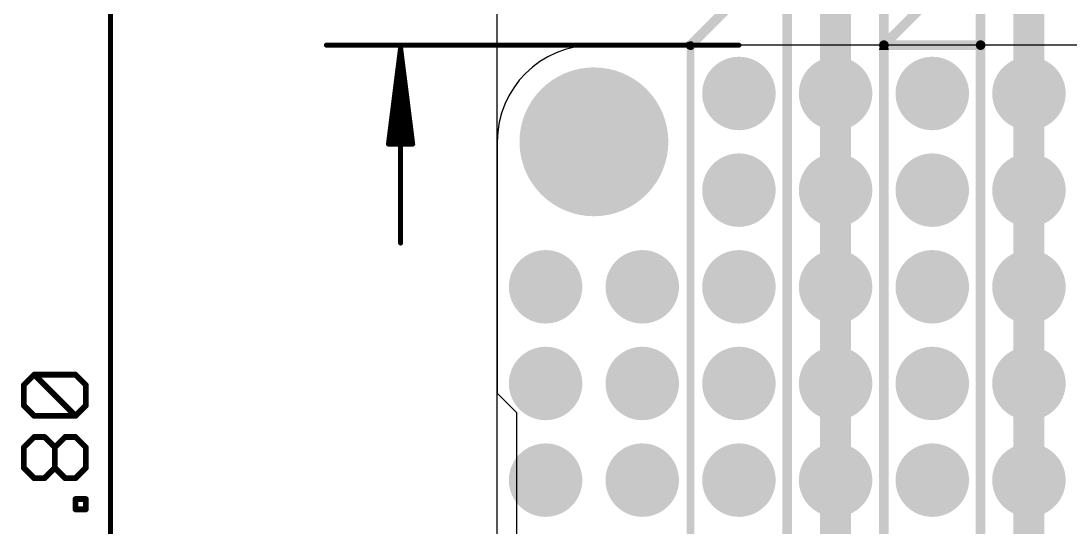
# Model space of a CAD drawing. Extents: x -12.5 to 56.6, y -12.2 to 71.2.
# Drawn here: x -12.51 to 15.05, y 34.33 to 47.62 of the extents above; entities that cross this region are included whole.
import ezdxf

# ---------------------------------------------------------------- set-up
doc = ezdxf.new("R2010")
doc.units = 0
for name, color, linetype in [('16', 132, 'CONTINUOUS'), ('17', 110, 'CONTINUOUS'), ('18', 110, 'CONTINUOUS'), ('20', 53, 'CONTINUOUS'), ('21', 40, 'CONTINUOUS'), ('30', 253, 'CONTINUOUS'), ('47', 253, 'CONTINUOUS')]:
    doc.layers.add(name, color=color, linetype=linetype)

# ---------------------------------------------------------------- blocks, each defined once
blk = doc.blocks.new('ROUNDP')
at = {"const_width": 0.5}
blk.add_lwpolyline([(0, -0.25, 1), (0, 0.25, 1), (0, -0.25)], format="xyb", dxfattribs=at)
blk = doc.blocks.new('ROUNDV')
at = {"const_width": 0.5}
blk.add_lwpolyline([(0, -0.25, 1), (0, 0.25, 1), (0, -0.25)], format="xyb", dxfattribs=at)

msp = doc.modelspace()

# ---------------------------------------------------------------- linework, layer by layer
at = {"layer": '16'}
for points, const_width in [([(8.89, 45.72), (8.89, 49.53)], 0.8128), ([(13.97, 49.53), (13.97, 45.72)], 0.8128), ([(5.08, 46.99), (6.35, 48.26)], 0.254), ([(10.16, 46.99), (11.43, 48.26)], 0.254), ([(5.08, 29.21), (5.08, 46.99)], 0.2032), ([(10.16, 29.21), (10.16, 46.99)], 0.2032), ([(8.89, 43.18), (8.89, 45.72)], 0.8128), ([(13.97, 43.18), (13.97, 45.72)], 0.8128), ([(8.89, 40.64), (8.89, 43.18)], 0.8128), ([(13.97, 40.64), (13.97, 43.18)], 0.8128), ([(8.89, 38.1), (8.89, 40.64)], 0.8128), ([(13.97, 38.1), (13.97, 40.64)], 0.8128), ([(8.89, 35.56), (8.89, 38.1)], 0.8128), ([(13.97, 35.56), (13.97, 38.1)], 0.8128), ([(8.89, 33.02), (8.89, 35.56)], 0.8128), ([(13.97, 33.02), (13.97, 35.56)], 0.8128)]:
    msp.add_lwpolyline(points, dxfattribs=dict(at, const_width=const_width))
for points, const_width in [([(5.0351, 47.0349, 1), (5.1249, 46.9451)], 0.127), ([(5.1308, 46.99, 1), (5.0292, 46.99)], 0.1016), ([(10.1151, 47.0349, 1), (10.2049, 46.9451)], 0.127), ([(10.2108, 46.99, 1), (10.1092, 46.99)], 0.1016), ([(9.0932, 45.72, 1), (8.6868, 45.72)], 0.4064), ([(14.1732, 45.72, 1), (13.7668, 45.72)], 0.4064), ([(8.6868, 45.72, 1), (9.0932, 45.72)], 0.4064), ([(13.7668, 45.72, 1), (14.1732, 45.72)], 0.4064), ([(9.0932, 43.18, 1), (8.6868, 43.18)], 0.4064), ([(14.1732, 43.18, 1), (13.7668, 43.18)], 0.4064), ([(8.6868, 43.18, 1), (9.0932, 43.18)], 0.4064), ([(13.7668, 43.18, 1), (14.1732, 43.18)], 0.4064), ([(9.0932, 40.64, 1), (8.6868, 40.64)], 0.4064), ([(8.6868, 40.64, 1), (9.0932, 40.64)], 0.4064), ([(14.1732, 40.64, 1), (13.7668, 40.64)], 0.4064), ([(13.7668, 40.64, 1), (14.1732, 40.64)], 0.4064), ([(9.0932, 38.1, 1), (8.6868, 38.1)], 0.4064), ([(14.1732, 38.1, 1), (13.7668, 38.1)], 0.4064), ([(8.6868, 38.1, 1), (9.0932, 38.1)], 0.4064), ([(13.7668, 38.1, 1), (14.1732, 38.1)], 0.4064), ([(9.0932, 35.56, 1), (8.6868, 35.56)], 0.4064), ([(14.1732, 35.56, 1), (13.7668, 35.56)], 0.4064), ([(8.6868, 35.56, 1), (9.0932, 35.56)], 0.4064), ([(13.7668, 35.56, 1), (14.1732, 35.56)], 0.4064)]:
    msp.add_lwpolyline(points, format="xyb", dxfattribs=dict(at, const_width=const_width))
at = {"layer": '20'}
msp.add_line((0, 2.54), (0, 68.58), dxfattribs=at)
at = {"layer": '21'}
for p, q in [((48.26, 46.99), (2.54, 46.99)), ((0, 44.45), (0, 37.846)), ((0, 37.846), (0.508, 37.338)), ((0.508, 37.338), (0.508, 33.782))]:
    msp.add_line(p, q, dxfattribs=at)
for points, const_width in [([(8.89, 48.26), (8.89, 46.99)], 0.8128), ([(13.97, 46.99), (13.97, 48.26)], 0.8128), ([(7.62, 29.1465), (7.62, 48.26)], 0.254), ([(10.16, 48.26), (10.16, 46.99)], 0.254), ([(12.7, 48.26), (12.7, 46.99)], 0.254), ([(10.16, 29.083), (10.16, 46.99)], 0.254), ([(10.16, 46.99), (12.7, 46.99)], 0.254), ([(10.16, 29.21), (10.16, 46.863)], 0.254), ([(12.7, 46.99), (12.7, 29.1465)], 0.254), ([(8.89, 44.704), (8.89, 44.069)], 0.8128), ([(13.97, 44.704), (13.97, 44.069)], 0.8128), ([(8.89, 42.164), (8.89, 41.529)], 0.8128), ([(13.97, 42.164), (13.97, 41.529)], 0.8128), ([(8.89, 39.624), (8.89, 38.989)], 0.8128), ([(13.97, 39.624), (13.97, 38.989)], 0.8128), ([(8.89, 37.084), (8.89, 36.449)], 0.8128), ([(13.97, 37.084), (13.97, 36.449)], 0.8128), ([(8.89, 34.544), (8.89, 33.909)], 0.8128), ([(13.97, 34.544), (13.97, 33.909)], 0.8128)]:
    msp.add_lwpolyline(points, dxfattribs=dict(at, const_width=const_width))
for points, const_width in [([(8.6868, 46.99, 1), (9.0932, 46.99)], 0.4064), ([(13.7668, 46.99, 1), (14.1732, 46.99)], 0.4064), ([(10.2235, 46.99, 1), (10.0965, 46.99)], 0.127), ([(10.16, 47.0535, 1), (10.16, 46.9265)], 0.127), ([(10.0965, 46.99, 1), (10.2235, 46.99)], 0.127), ([(10.2235, 46.863, 1), (10.0965, 46.863)], 0.127), ([(12.7635, 46.99, 1), (12.6365, 46.99)], 0.127), ([(12.6365, 46.99, 1), (12.7635, 46.99)], 0.127), ([(12.7, 46.9265, 1), (12.7, 47.0535)], 0.127), ([(9.0932, 44.704, 1), (8.6868, 44.704)], 0.4064), ([(14.1732, 44.704, 1), (13.7668, 44.704)], 0.4064), ([(8.6868, 44.069, 1), (9.0932, 44.069)], 0.4064), ([(13.7668, 44.069, 1), (14.1732, 44.069)], 0.4064), ([(9.0932, 42.164, 1), (8.6868, 42.164)], 0.4064), ([(14.1732, 42.164, 1), (13.7668, 42.164)], 0.4064), ([(8.6868, 41.529, 1), (9.0932, 41.529)], 0.4064), ([(13.7668, 41.529, 1), (14.1732, 41.529)], 0.4064), ([(9.0932, 39.624, 1), (8.6868, 39.624)], 0.4064), ([(14.1732, 39.624, 1), (13.7668, 39.624)], 0.4064), ([(8.6868, 38.989, 1), (9.0932, 38.989)], 0.4064), ([(13.7668, 38.989, 1), (14.1732, 38.989)], 0.4064), ([(9.0932, 37.084, 1), (8.6868, 37.084)], 0.4064), ([(14.1732, 37.084, 1), (13.7668, 37.084)], 0.4064), ([(8.6868, 36.449, 1), (9.0932, 36.449)], 0.4064), ([(13.7668, 36.449, 1), (14.1732, 36.449)], 0.4064), ([(9.0932, 34.544, 1), (8.6868, 34.544)], 0.4064), ([(14.1732, 34.544, 1), (13.7668, 34.544)], 0.4064)]:
    msp.add_lwpolyline(points, format="xyb", dxfattribs=dict(at, const_width=const_width))
msp.add_arc((2.54, 44.45), 2.54, 90, 180, dxfattribs=at)
at = {"layer": '30', "const_width": 0.8128}
for points in [[(8.89, 70.104), (8.89, 25.527)], [(13.97, 25.4), (13.97, 69.977)], [(8.89, 45.847), (8.89, 25.527)], [(13.97, 25.4), (13.97, 45.847)]]:
    msp.add_lwpolyline(points, dxfattribs=at)
at = {"layer": '30', "const_width": 0.4064}
for points in [[(9.0932, 45.847, 1), (8.6868, 45.847)], [(14.1732, 45.847, 1), (13.7668, 45.847)]]:
    msp.add_lwpolyline(points, format="xyb", dxfattribs=at)
at = {"layer": '47'}
for points, const_width in [([(-10.16, 0.065), (-10.16, 71.055)], 0.13), ([(6.35, 46.99), (-4.49, 46.99)], 0.13), ([(-2.54, 46.925), (-2.8592, 44.39)], 0.13), ([(-2.54, 46.925), (-2.8, 44.39)], 0.13), ([(-2.54, 46.925), (-2.67, 44.39)], 0.13), ([(-2.54, 46.925), (-2.54, 41.79)], 0.13), ([(-2.2208, 44.39), (-2.54, 46.925)], 0.13), ([(-2.41, 44.39), (-2.54, 46.925)], 0.13), ([(-2.28, 44.39), (-2.54, 46.925)], 0.13), ([(-2.8592, 44.39), (-2.2208, 44.39)], 0.13), ([(-12.4377, 38.0612), (-12.1665, 38.3324)], 0.1524), ([(-12.1665, 38.3324), (-11.0819, 38.3324)], 0.1524), ([(-11.0819, 37.2477), (-12.1665, 38.3324)], 0.1524), ([(-11.0819, 38.3324), (-10.8107, 38.0612)], 0.1524), ([(-12.4377, 37.5189), (-12.4377, 38.0612)], 0.1524), ([(-10.8107, 38.0612), (-10.8107, 37.5189)], 0.1524), ([(-12.1665, 37.2477), (-12.4377, 37.5189)], 0.1524), ([(-10.8107, 37.5189), (-11.0819, 37.2477)], 0.1524), ([(-11.0819, 37.2477), (-12.1665, 37.2477)], 0.1524), ([(-12.4377, 36.424), (-12.1665, 36.6952)], 0.1524), ([(-12.1665, 36.6952), (-11.8954, 36.6952)], 0.1524), ([(-11.8954, 36.6952), (-11.6242, 36.424)], 0.1524), ([(-11.6242, 36.424), (-11.353, 36.6952)], 0.1524), ([(-11.353, 36.6952), (-11.0819, 36.6952)], 0.1524), ([(-11.0819, 36.6952), (-10.8107, 36.424)], 0.1524), ([(-12.4377, 35.8817), (-12.4377, 36.424)], 0.1524), ([(-11.6242, 35.8817), (-11.6242, 36.424)], 0.1524), ([(-10.8107, 36.424), (-10.8107, 35.8817)], 0.1524), ([(-12.1665, 35.6105), (-12.4377, 35.8817)], 0.1524), ([(-11.6242, 35.8817), (-11.8954, 35.6105)], 0.1524), ([(-11.353, 35.6105), (-11.6242, 35.8817)], 0.1524), ([(-10.8107, 35.8817), (-11.0819, 35.6105)], 0.1524), ([(-11.8954, 35.6105), (-12.1665, 35.6105)], 0.1524), ([(-11.0819, 35.6105), (-11.353, 35.6105)], 0.1524), ([(-11.0819, 34.792), (-11.0819, 35.0631)], 0.1524), ([(-11.0819, 35.0631), (-10.8107, 35.0631)], 0.1524), ([(-10.8107, 35.0631), (-10.8107, 34.792)], 0.1524), ([(-10.8107, 34.792), (-11.0819, 34.792)], 0.1524)]:
    msp.add_lwpolyline(points, dxfattribs=dict(at, const_width=const_width))
for points, const_width in [([(-4.49, 47.0225, 1), (-4.49, 46.9575)], 0.065), ([(-2.5075, 46.925, 1), (-2.5725, 46.925)], 0.065), ([(-2.5078, 46.9291, 1), (-2.5722, 46.9209)], 0.065), ([(-2.5075, 46.9233, 1), (-2.5725, 46.9267)], 0.065), ([(-2.5075, 46.9267, 1), (-2.5725, 46.9233)], 0.065), ([(-2.5077, 46.9283, 1), (-2.5723, 46.9217)], 0.065), ([(-2.5077, 46.9217, 1), (-2.5723, 46.9283)], 0.065), ([(-2.5078, 46.9209, 1), (-2.5722, 46.9291)], 0.065), ([(6.35, 46.9575, 1), (6.35, 47.0225)], 0.065), ([(-2.8915, 44.3941, 1), (-2.827, 44.3859)], 0.065), ([(-2.8592, 44.4225, 1), (-2.8592, 44.3575)], 0.065), ([(-2.8323, 44.3933, 1), (-2.7677, 44.3867)], 0.065), ([(-2.7025, 44.3917, 1), (-2.6375, 44.3883)], 0.065), ([(-2.4425, 44.3883, 1), (-2.3775, 44.3917)], 0.065), ([(-2.3123, 44.3867, 1), (-2.2477, 44.3933)], 0.065), ([(-2.253, 44.3859, 1), (-2.1885, 44.3941)], 0.065), ([(-2.2208, 44.3575, 1), (-2.2208, 44.4225)], 0.065), ([(-2.5725, 41.79, 1), (-2.5075, 41.79)], 0.065), ([(-12.1396, 38.3593, 1), (-12.1935, 38.3054)], 0.0762), ([(-12.1665, 38.3705, 1), (-12.1665, 38.2943)], 0.0762), ([(-12.1396, 38.3054, 1), (-12.1935, 38.3593)], 0.0762), ([(-11.0549, 38.3593, 1), (-11.1088, 38.3054)], 0.0762), ([(-11.0819, 38.2943, 1), (-11.0819, 38.3705)], 0.0762), ([(-12.3996, 38.0612, 1), (-12.4758, 38.0612)], 0.0762), ([(-12.4646, 38.0881, 1), (-12.4107, 38.0343)], 0.0762), ([(-10.7726, 38.0612, 1), (-10.8488, 38.0612)], 0.0762), ([(-10.8376, 38.0343, 1), (-10.7838, 38.0881)], 0.0762), ([(-12.4107, 37.5458, 1), (-12.4646, 37.4919)], 0.0762), ([(-12.4758, 37.5189, 1), (-12.3996, 37.5189)], 0.0762), ([(-10.8488, 37.5189, 1), (-10.7726, 37.5189)], 0.0762), ([(-10.7838, 37.4919, 1), (-10.8376, 37.5458)], 0.0762), ([(-12.1665, 37.2858, 1), (-12.1665, 37.2096)], 0.0762), ([(-12.1935, 37.2208, 1), (-12.1396, 37.2746)], 0.0762), ([(-11.1088, 37.2746, 1), (-11.0549, 37.2208)], 0.0762), ([(-11.1088, 37.2208, 1), (-11.0549, 37.2746)], 0.0762), ([(-11.0819, 37.2096, 1), (-11.0819, 37.2858)], 0.0762), ([(-12.1665, 36.7333, 1), (-12.1665, 36.6571)], 0.0762), ([(-12.1396, 36.6683, 1), (-12.1935, 36.7221)], 0.0762), ([(-11.8684, 36.7221, 1), (-11.9223, 36.6683)], 0.0762), ([(-11.8954, 36.6571, 1), (-11.8954, 36.7333)], 0.0762), ([(-11.353, 36.7333, 1), (-11.353, 36.6571)], 0.0762), ([(-11.3261, 36.6683, 1), (-11.38, 36.7221)], 0.0762), ([(-11.0549, 36.7221, 1), (-11.1088, 36.6683)], 0.0762), ([(-11.0819, 36.6571, 1), (-11.0819, 36.7333)], 0.0762), ([(-12.3996, 36.424, 1), (-12.4758, 36.424)], 0.0762), ([(-12.4646, 36.451, 1), (-12.4107, 36.3971)], 0.0762), ([(-11.5861, 36.424, 1), (-11.6623, 36.424)], 0.0762), ([(-11.6511, 36.451, 1), (-11.5973, 36.3971)], 0.0762), ([(-11.6511, 36.3971, 1), (-11.5973, 36.451)], 0.0762), ([(-10.7726, 36.424, 1), (-10.8488, 36.424)], 0.0762), ([(-10.8376, 36.3971, 1), (-10.7838, 36.451)], 0.0762), ([(-12.4758, 35.8817, 1), (-12.3996, 35.8817)], 0.0762), ([(-12.4107, 35.9086, 1), (-12.4646, 35.8548)], 0.0762), ([(-11.6623, 35.8817, 1), (-11.5861, 35.8817)], 0.0762), ([(-11.5973, 35.9086, 1), (-11.6511, 35.8548)], 0.0762), ([(-11.5973, 35.8548, 1), (-11.6511, 35.9086)], 0.0762), ([(-10.8488, 35.8817, 1), (-10.7726, 35.8817)], 0.0762), ([(-10.7838, 35.8548, 1), (-10.8376, 35.9086)], 0.0762), ([(-12.1665, 35.6486, 1), (-12.1665, 35.5724)], 0.0762), ([(-12.1935, 35.5836, 1), (-12.1396, 35.6375)], 0.0762), ([(-11.9223, 35.6375, 1), (-11.8684, 35.5836)], 0.0762), ([(-11.8954, 35.5724, 1), (-11.8954, 35.6486)], 0.0762), ([(-11.353, 35.6486, 1), (-11.353, 35.5724)], 0.0762), ([(-11.38, 35.5836, 1), (-11.3261, 35.6375)], 0.0762), ([(-11.1088, 35.6375, 1), (-11.0549, 35.5836)], 0.0762), ([(-11.0819, 35.5724, 1), (-11.0819, 35.6486)], 0.0762), ([(-11.0438, 35.0631, 1), (-11.12, 35.0631)], 0.0762), ([(-11.0819, 35.1012, 1), (-11.0819, 35.025)], 0.0762), ([(-10.7726, 35.0631, 1), (-10.8488, 35.0631)], 0.0762), ([(-10.8107, 35.025, 1), (-10.8107, 35.1012)], 0.0762), ([(-11.0819, 34.8301, 1), (-11.0819, 34.7539)], 0.0762), ([(-11.12, 34.792, 1), (-11.0438, 34.792)], 0.0762), ([(-10.8488, 34.792, 1), (-10.7726, 34.792)], 0.0762), ([(-10.8107, 34.7539, 1), (-10.8107, 34.8301)], 0.0762)]:
    msp.add_lwpolyline(points, format="xyb", dxfattribs=dict(at, const_width=const_width))

# ---------------------------------------------------------------- block references
at = {"layer": '17', "xscale": 3.81, "yscale": 3.81}
msp.add_blockref('ROUNDP', (2.54, 44.45), dxfattribs=at)
msp.add_blockref('ROUNDP', (2.54, 44.45), dxfattribs=at)
at = {"layer": '18', "xscale": 1.9304, "yscale": 1.9304}
for p in [(6.35, 45.72), (6.35, 45.72), (8.89, 45.72), (8.89, 45.72), (11.43, 45.72), (11.43, 45.72), (13.97, 45.72), (13.97, 45.72), (6.35, 43.18), (6.35, 43.18), (8.89, 43.18), (8.89, 43.18), (11.43, 43.18), (11.43, 43.18), (13.97, 43.18), (13.97, 43.18), (1.27, 40.64), (1.27, 40.64), (3.81, 40.64), (3.81, 40.64), (6.35, 40.64), (6.35, 40.64), (8.89, 40.64), (8.89, 40.64), (11.43, 40.64), (11.43, 40.64), (13.97, 40.64), (13.97, 40.64), (1.27, 38.1), (1.27, 38.1), (3.81, 38.1), (3.81, 38.1), (6.35, 38.1), (6.35, 38.1), (8.89, 38.1), (8.89, 38.1), (11.43, 38.1), (11.43, 38.1), (13.97, 38.1), (13.97, 38.1), (1.27, 35.56), (1.27, 35.56), (3.81, 35.56), (3.81, 35.56), (6.35, 35.56), (6.35, 35.56), (8.89, 35.56), (8.89, 35.56), (11.43, 35.56), (11.43, 35.56), (13.97, 35.56), (13.97, 35.56)]:
    msp.add_blockref('ROUNDV', p, dxfattribs=at)
at = {"layer": '30', "xscale": 3.9116, "yscale": 3.9116}
msp.add_blockref('ROUNDP', (2.54, 44.45), dxfattribs=at)

doc.saveas('drawing.dxf')
